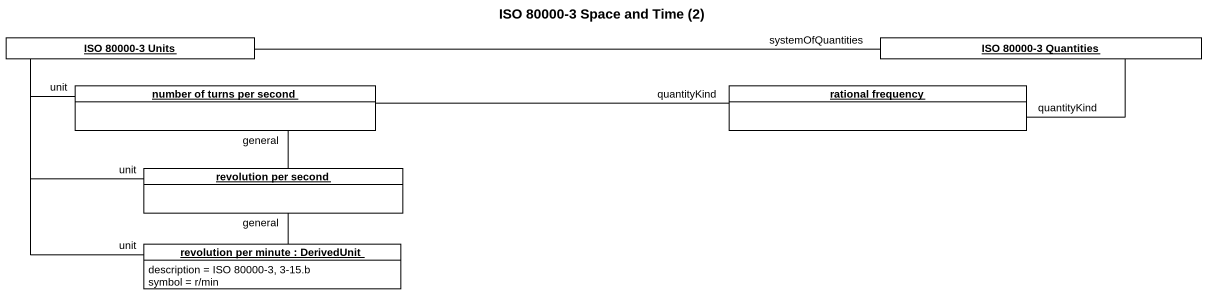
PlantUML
@startuml
title ISO 80000-3 Space and Time (2)
hide circle
hide empty members
object "ISO 80000-3 Units" as ISO_80000_3_Units #FFFFFF
object "ISO 80000-3 Quantities" as ISO_80000_3_Quantities #FFFFFF
object "number of turns per second" as number_of_turns_per_second #FFFFFF
object "rational frequency" as rational_frequency #FFFFFF
object "revolution per second" as revolution_per_second #FFFFFF
object "revolution per minute : DerivedUnit" as revolution_per_minute #FFFFFF {
  description = ISO 80000-3, 3-15.b
  symbol = r/min
}
ISO_80000_3_Quantities -left- ISO_80000_3_Units : systemOfQuantities
number_of_turns_per_second -up- ISO_80000_3_Units : unit
number_of_turns_per_second -right- rational_frequency : quantityKind
number_of_turns_per_second -- revolution_per_second : general
rational_frequency -right- ISO_80000_3_Quantities : quantityKind
revolution_per_second -up- ISO_80000_3_Units : unit
revolution_per_second -- revolution_per_minute : general
revolution_per_minute -up- ISO_80000_3_Units : unit
@enduml
